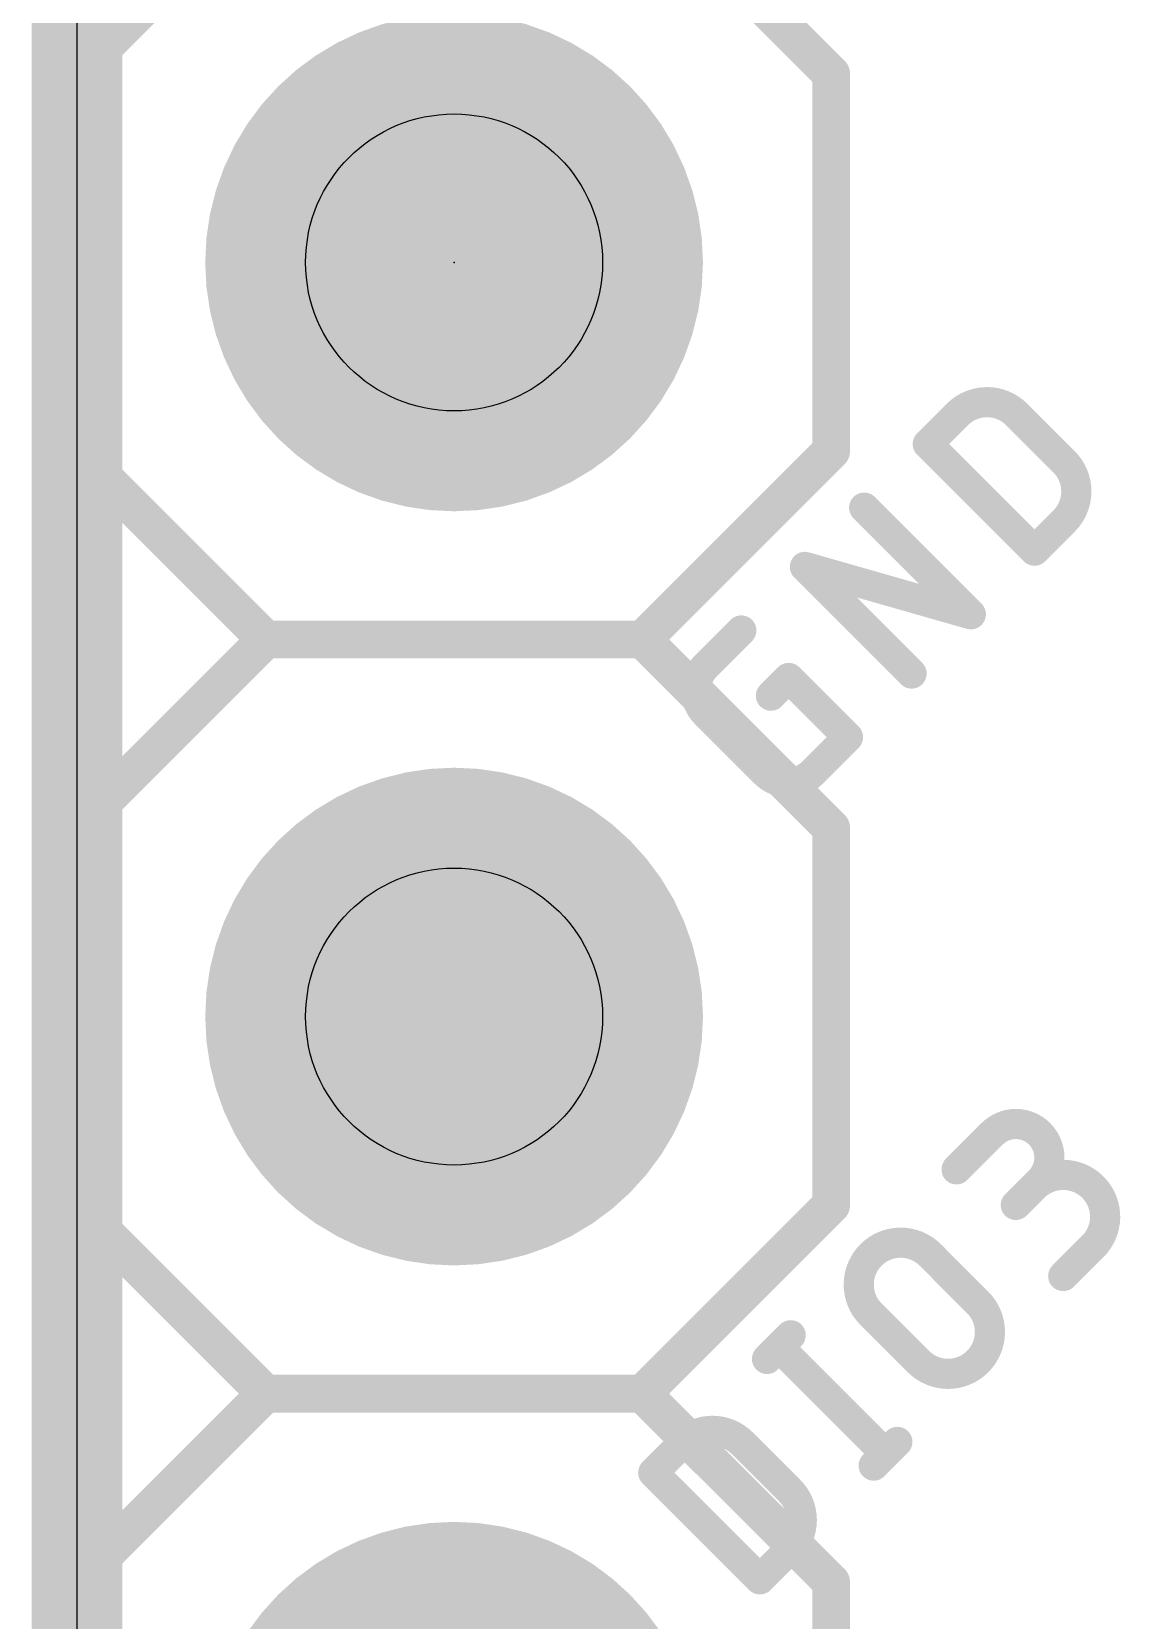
# Model space of a CAD drawing. Extents: x 37.9 to 63.7, y 29.1 to 56.
# Drawn here: x 37.95 to 41.61, y 43.69 to 49.04 of the extents above; entities that cross this region are included whole.
import ezdxf

# ---------------------------------------------------------------- set-up
doc = ezdxf.new("R2010")
doc.units = 0
for name, color, linetype in [('1', 12, 'CONTINUOUS'), ('16', 132, 'CONTINUOUS'), ('17', 122, 'CONTINUOUS'), ('20', 31, 'CONTINUOUS'), ('21', 251, 'CONTINUOUS'), ('22', 251, 'CONTINUOUS'), ('23', 53, 'CONTINUOUS'), ('29', 251, 'CONTINUOUS'), ('30', 251, 'CONTINUOUS'), ('44', 251, 'CONTINUOUS'), ('51', 251, 'CONTINUOUS')]:
    doc.layers.add(name, color=color, linetype=linetype)

# ---------------------------------------------------------------- blocks, each defined once
blk = doc.blocks.new('RECT')
blk.add_solid([(-0.5, -0.5), (0.5, -0.5), (-0.5, 0.5), (0.5, 0.5)])
blk = doc.blocks.new('ROUNDP')
at = {"const_width": 0.5}
blk.add_lwpolyline([(0, -0.25, 1), (0, 0.25, 1), (0, -0.25)], format="xyb", dxfattribs=at)

msp = doc.modelspace()

# ---------------------------------------------------------------- linework, layer by layer
at = {"layer": '1', "const_width": 0.3048}
msp.add_lwpolyline([(38.1, 29.21), (38.1, 49.53)], dxfattribs=at)
at = {"layer": '16', "const_width": 0.3048}
msp.add_lwpolyline([(38.1, 29.21), (38.1, 49.53)], dxfattribs=at)
at = {"layer": '20'}
msp.add_line((38.1, 29.21), (38.1, 49.53), dxfattribs=at)
at = {"layer": '21'}
for points, const_width in [([(41.2646, 47.7481, 0.4142), (41.0651, 47.7481)], 0.1016), ([(41.0471, 47.7661, 1), (41.083, 47.7302)], 0.0508), ([(41.083, 47.7302, 1), (41.0471, 47.7661)], 0.0508), ([(41.2826, 47.7661, 1), (41.2467, 47.7302)], 0.0508), ([(41.2467, 47.7302, 1), (41.2826, 47.7661)], 0.0508), ([(40.9832, 47.6663, 1), (40.9473, 47.6304)], 0.0508), ([(40.9473, 47.6663, 1), (40.9832, 47.6304)], 0.0508), ([(41.4243, 47.3889, 0.4142), (41.4243, 47.5885)], 0.1016), ([(41.4422, 47.6064, 1), (41.4063, 47.5705)], 0.0508), ([(41.4063, 47.5705, 1), (41.4422, 47.6064)], 0.0508), ([(40.769, 47.4521, 1), (40.7331, 47.4161)], 0.0508), ([(41.4063, 47.4069, 1), (41.4422, 47.371)], 0.0508), ([(41.4422, 47.371, 1), (41.4063, 47.4069)], 0.0508), ([(41.3065, 47.3071, 1), (41.3425, 47.2712)], 0.0508), ([(41.3065, 47.2712, 1), (41.3425, 47.3071)], 0.0508), ([(40.5585, 47.259, 1), (40.5445, 47.2101)], 0.0508), ([(40.5694, 47.2525, 1), (40.5335, 47.2166)], 0.0508), ([(41.0923, 47.0569, 1), (41.1282, 47.0929)], 0.0508), ([(41.1033, 47.0505, 1), (41.1172, 47.0993)], 0.0508), ([(40.3552, 47.0023, 1), (40.3193, 47.0383)], 0.0508), ([(40.2175, 46.9006, 0.4142), (40.2175, 46.7409)], 0.1016), ([(40.1995, 46.9185, 1), (40.2355, 46.8826)], 0.0508), ([(40.2355, 46.8826, 1), (40.1995, 46.9185)], 0.0508), ([(40.5148, 46.8786, 1), (40.4789, 46.8427)], 0.0508), ([(40.5148, 46.8427, 1), (40.4789, 46.8786)], 0.0508), ([(40.8927, 46.8574, 1), (40.9287, 46.8933)], 0.0508), ([(40.4191, 46.8187, 1), (40.455, 46.7828)], 0.0508), ([(40.2355, 46.7589, 1), (40.1995, 46.7229)], 0.0508), ([(40.1995, 46.7229, 1), (40.2355, 46.7589)], 0.0508), ([(40.7144, 46.6431, 1), (40.6785, 46.679)], 0.0508), ([(40.6785, 46.6431, 1), (40.7144, 46.679)], 0.0508), ([(40.4171, 46.5413, 0.4142), (40.5767, 46.5413)], 0.1016), ([(40.435, 46.5593, 1), (40.3991, 46.5234)], 0.0508), ([(40.3991, 46.5234, 1), (40.435, 46.5593)], 0.0508), ([(40.5587, 46.5593, 1), (40.5947, 46.5234)], 0.0508), ([(40.5947, 46.5234, 1), (40.5587, 46.5593)], 0.0508), ([(41.3417, 45.1654, 1), (41.182, 45.3251)], 0.1016), ([(41.164, 45.343, 1), (41.2, 45.3071)], 0.0508), ([(41.2, 45.3071, 1), (41.164, 45.343)], 0.0508), ([(41.0443, 45.2233, 1), (41.0802, 45.1874)], 0.0508), ([(41.5213, 44.9459, 1), (41.3217, 45.1455)], 0.1016), ([(41.3237, 45.1834, 1), (41.3596, 45.1475)], 0.0508), ([(41.3596, 45.1475, 1), (41.3237, 45.1834)], 0.0508), ([(41.3037, 45.1634, 1), (41.3397, 45.1275)], 0.0508), ([(41.2439, 45.1036, 1), (41.2798, 45.0676)], 0.0508), ([(40.9737, 44.9172, 1), (40.7741, 44.7176)], 0.1016), ([(41.5392, 44.9279, 1), (41.5033, 44.9639)], 0.0508), ([(40.9916, 44.9351, 1), (40.9557, 44.8992)], 0.0508), ([(40.9557, 44.8992, 1), (40.9916, 44.9351)], 0.0508), ([(41.5033, 44.9639, 1), (41.5392, 44.9279)], 0.0508), ([(41.4035, 44.8641, 1), (41.4394, 44.8282)], 0.0508), ([(40.9338, 44.558, 1), (41.1333, 44.7575)], 0.1016), ([(41.1513, 44.7755, 1), (41.1154, 44.7396)], 0.0508), ([(41.1154, 44.7396, 1), (41.1513, 44.7755)], 0.0508), ([(40.7921, 44.7356, 1), (40.7561, 44.6996)], 0.0508), ([(40.7561, 44.6996, 1), (40.7921, 44.7356)], 0.0508), ([(40.5216, 44.6288, 1), (40.4857, 44.6647)], 0.0508), ([(40.4817, 44.6248, 1), (40.4458, 44.5889)], 0.0508), ([(40.4059, 44.5849, 1), (40.4418, 44.5489)], 0.0508), ([(40.9517, 44.5759, 1), (40.9158, 44.54)], 0.0508), ([(40.9158, 44.54, 1), (40.9517, 44.5759)], 0.0508), ([(40.34, 44.2835, 0.4142), (40.1405, 44.2835)], 0.1016), ([(40.1225, 44.3015, 1), (40.1584, 44.2656)], 0.0508), ([(40.1584, 44.2656, 1), (40.1225, 44.3015)], 0.0508), ([(40.358, 44.3015, 1), (40.3221, 44.2656)], 0.0508), ([(40.3221, 44.2656, 1), (40.358, 44.3015)], 0.0508), ([(40.8808, 44.2696, 1), (40.8449, 44.3055)], 0.0508), ([(40.7651, 44.2257, 1), (40.801, 44.1897)], 0.0508), ([(40.805, 44.2296, 1), (40.8409, 44.2656)], 0.0508), ([(40.0586, 44.2017, 1), (40.0227, 44.1658)], 0.0508), ([(40.0227, 44.2017, 1), (40.0586, 44.1658)], 0.0508), ([(40.4997, 43.9243, 0.4142), (40.4997, 44.1239)], 0.1016), ([(40.5176, 44.1418, 1), (40.4817, 44.1059)], 0.0508), ([(40.4817, 44.1059, 1), (40.5176, 44.1418)], 0.0508), ([(40.4817, 43.9423, 1), (40.5176, 43.9064)], 0.0508), ([(40.5176, 43.9064, 1), (40.4817, 43.9423)], 0.0508), ([(40.3819, 43.8425, 1), (40.4179, 43.8066)], 0.0508), ([(40.3819, 43.8066, 1), (40.4179, 43.8425)], 0.0508)]:
    msp.add_lwpolyline(points, format="xyb", dxfattribs=dict(at, const_width=const_width))
at = {"layer": '21', "const_width": 0.1016}
for points in [[(40.9653, 47.6483), (41.0651, 47.7481)], [(41.2646, 47.7481), (41.4243, 47.5885)], [(41.3245, 47.2891), (40.9653, 47.6483)], [(41.1103, 47.0749), (40.751, 47.4341)], [(41.4243, 47.3889), (41.3245, 47.2891)], [(40.9107, 46.8753), (40.5515, 47.2345)], [(40.5515, 47.2345), (41.1103, 47.0749)], [(40.2175, 46.9006), (40.3372, 47.0203)], [(40.437, 46.8008), (40.4969, 46.8606)], [(40.4969, 46.8606), (40.6964, 46.6611)], [(40.4171, 46.5413), (40.2175, 46.7409)], [(40.6964, 46.6611), (40.5767, 46.5413)], [(41.0623, 45.2053), (41.182, 45.3251)], [(41.3417, 45.1654), (41.2618, 45.0856)], [(41.4215, 44.8461), (41.5213, 44.9459)], [(40.9737, 44.9172), (41.1333, 44.7575)], [(40.9338, 44.558), (40.7741, 44.7176)], [(40.4238, 44.5669), (40.5037, 44.6467)], [(40.4638, 44.6068), (40.823, 44.2476)], [(40.0407, 44.1838), (40.1405, 44.2835)], [(40.34, 44.2835), (40.4997, 44.1239)], [(40.7831, 44.2077), (40.8629, 44.2875)], [(40.3999, 43.8245), (40.0407, 44.1838)], [(40.4997, 43.9243), (40.3999, 43.8245)]]:
    msp.add_lwpolyline(points, dxfattribs=at)
at = {"layer": '22', "const_width": 0.127}
for points in [[(38.735, 49.53), (38.1, 48.895)], [(40.64, 48.895), (40.005, 49.53)], [(38.1, 47.625), (38.1, 48.895)], [(40.64, 48.895), (40.64, 47.625)], [(38.735, 46.99), (38.1, 47.625)], [(40.64, 47.625), (40.005, 46.99)], [(38.1, 46.355), (38.735, 46.99)], [(40.005, 46.99), (38.735, 46.99)], [(40.005, 46.99), (40.64, 46.355)], [(38.1, 45.085), (38.1, 46.355)], [(40.64, 46.355), (40.64, 45.085)], [(38.735, 44.45), (38.1, 45.085)], [(40.64, 45.085), (40.005, 44.45)], [(38.1, 43.815), (38.735, 44.45)], [(40.005, 44.45), (38.735, 44.45)], [(40.005, 44.45), (40.64, 43.815)], [(38.1, 42.545), (38.1, 43.815)], [(40.64, 43.815), (40.64, 42.545)]]:
    msp.add_lwpolyline(points, dxfattribs=at)
at = {"layer": '22', "const_width": 0.0635}
for points in [[(38.1318, 48.895, 1), (38.0682, 48.895)], [(40.6718, 48.895, 1), (40.6082, 48.895)], [(38.0775, 48.9175, 1), (38.1225, 48.8725)], [(40.6175, 48.8725, 1), (40.6625, 48.9175)], [(38.1225, 47.6475, 1), (38.0775, 47.6025)], [(40.6625, 47.6025, 1), (40.6175, 47.6475)], [(38.0682, 47.625, 1), (38.1318, 47.625)], [(40.6082, 47.625, 1), (40.6718, 47.625)], [(38.735, 47.0218, 1), (38.735, 46.9582)], [(38.7575, 46.9675, 1), (38.7125, 47.0125)], [(38.7125, 46.9675, 1), (38.7575, 47.0125)], [(40.0275, 47.0125, 1), (39.9825, 46.9675)], [(39.9825, 47.0125, 1), (40.0275, 46.9675)], [(40.005, 46.9582, 1), (40.005, 47.0218)], [(38.1318, 46.355, 1), (38.0682, 46.355)], [(38.0775, 46.3775, 1), (38.1225, 46.3325)], [(40.6718, 46.355, 1), (40.6082, 46.355)], [(40.6175, 46.3325, 1), (40.6625, 46.3775)], [(38.1225, 45.1075, 1), (38.0775, 45.0625)], [(38.0682, 45.085, 1), (38.1318, 45.085)], [(40.6082, 45.085, 1), (40.6718, 45.085)], [(40.6625, 45.0625, 1), (40.6175, 45.1075)], [(38.735, 44.4818, 1), (38.735, 44.4183)], [(38.7575, 44.4275, 1), (38.7125, 44.4725)], [(40.0275, 44.4725, 1), (39.9825, 44.4275)], [(40.005, 44.4183, 1), (40.005, 44.4818)], [(38.7125, 44.4275, 1), (38.7575, 44.4725)], [(39.9825, 44.4725, 1), (40.0275, 44.4275)], [(38.1318, 43.815, 1), (38.0682, 43.815)], [(40.6718, 43.815, 1), (40.6082, 43.815)], [(38.0775, 43.8375, 1), (38.1225, 43.7925)], [(40.6175, 43.7925, 1), (40.6625, 43.8375)]]:
    msp.add_lwpolyline(points, format="xyb", dxfattribs=at)
at = {"layer": '23'}
msp.add_point((39.37, 48.26), dxfattribs=at)
at = {"layer": '44'}
for centre in [(39.37, 48.26), (39.37, 45.72)]:
    msp.add_circle(centre, 0.5, dxfattribs=at)

# ---------------------------------------------------------------- block references
at = {"layer": '17', "xscale": 1.524, "yscale": 1.524}
for p in [(39.37, 48.26), (39.37, 48.26), (39.37, 45.72), (39.37, 45.72), (39.37, 43.18), (39.37, 43.18)]:
    msp.add_blockref('ROUNDP', p, dxfattribs=at)
at = {"layer": '29', "xscale": 1.6764, "yscale": 1.6764}
for p in [(39.37, 48.26), (39.37, 45.72), (39.37, 43.18)]:
    msp.add_blockref('ROUNDP', p, dxfattribs=at)
at = {"layer": '30', "xscale": 1.6764, "yscale": 1.6764}
for p in [(39.37, 48.26), (39.37, 45.72), (39.37, 43.18)]:
    msp.add_blockref('ROUNDP', p, dxfattribs=at)
at = {"layer": '51', "xscale": 0.508, "yscale": 0.508, "rotation": 270}
for p in [(39.37, 48.26), (39.37, 45.72)]:
    msp.add_blockref('RECT', p, dxfattribs=at)

doc.saveas('drawing.dxf')
